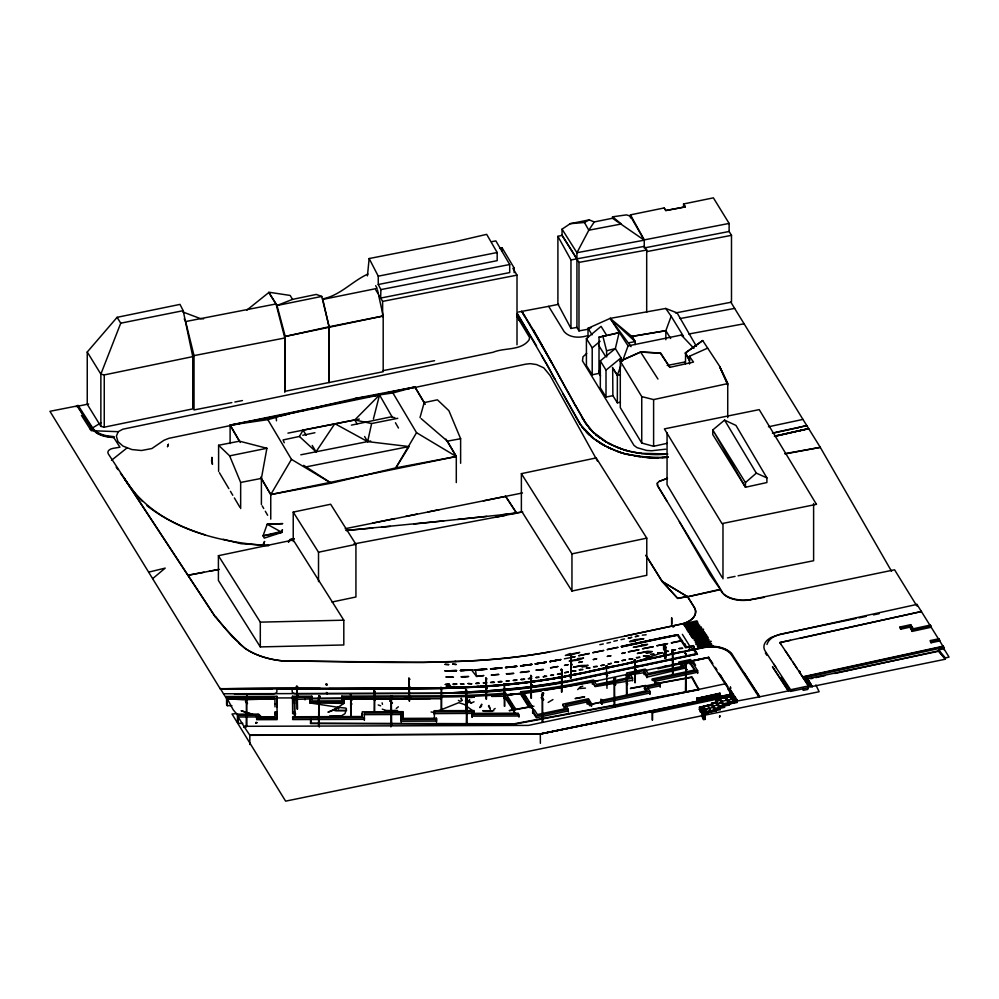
<?xml version="1.0" encoding="UTF-8"?>
<svg xmlns="http://www.w3.org/2000/svg" width="999" height="999" viewBox="0 0 999 999"><rect width="100%" height="100%" fill="white"/><g stroke="black" fill="none" stroke-linecap="round" stroke-linejoin="round"><path stroke-width="1.5" d="M87.25 352.023L87.25 404.283L100.862 426.386L104.246 427.185L192.757 408.891L192.77 356.631L183.192 310.677L179.995 304.395L117.108 317.32L87.25 352.023L100.862 374.126L100.862 426.386M104.246 427.185L104.246 374.925L100.862 374.126L120.742 323.189L117.108 317.32M227.297 698.763L274.9 698.738L243.669 699.775L227.297 698.763L233.067 709.577L237.462 714.972M257.155 722.602L255.919 723.051M378.721 295.654L383.191 315.984L329.195 326.76L329.195 382.492L329.195 327.247L322.789 299.413L377.135 288.399L375.686 285.664M351.211 717.045L351.211 695.366C350.037 694.517 350.087 693.743 351.161 694.717M466.108 710.826L466.108 690.696C467.52 688.723 463.573 690.297 466.645 690.746L466.558 710.813M517.007 344.792L517.007 275.137L512.899 268.344L514.185 268.044L514.185 272.69M524.363 315.896L521.79 311.376L529.82 324.325M696.728 698.376L720.067 693.581L696.89 698.626M700.162 711.85L699.462 707.217L712.287 704.233M702.16 713.573L702.16 712.237M699.462 707.217L703.508 713.411C702.722 717.032 704.22 717.694 704.957 719.392L703.533 719.692L701.498 715.234M704.258 715.634L704.258 714.297L702.834 714.597L702.834 715.946L704.258 715.634C706.305 716.645 700.911 718.618 704.919 717.994L704.919 716.658L703.496 716.97L702.16 714.922L703.496 718.306L704.919 717.994M708.004 698.825L708.791 698.963L708.004 698.825L708.791 698.963L708.441 695.853L708.791 699.025M725.674 698.726L725.811 698.351M729.732 703.383L729.133 703.995L724.999 697.389L720.092 698.538L724.225 704.807L734.377 702.859L729.844 703.858L725.199 697.327L730.344 696.191L734.377 702.859M675.461 312.962L731.493 302.16L731.493 235.339L729.12 231.481L729.12 223.426L713.386 197.852L683.591 203.958L683.616 207.168M732.105 692.419L730.444 692.806L729.595 695.754L734.34 703.021L736.975 702.484L736.987 699.787L729.495 688.673L727.859 689.035L733.641 697.764L732.804 700.661L733.653 697.727L735.426 697.402M805.469 677.896L805.469 678.546L807.254 678.146L812.224 686.675L810.439 687.037L810.439 685.514L805.469 677.896L803.546 678.309L808.503 685.913L808.528 687.624L790.596 691.408L790.596 689.735L765.371 651.373A22.602 12.75 -0.1 0 1 769.093 638.748A22.602 12.725 -0.3 0 1 771.515 637.287L778.895 634.777L916.957 604.395L916.957 606.068M620.416 402.26L617.345 402.797L612.874 395.654L606.006 397.078L600.324 387.812L600.324 360.876L615.347 348.564L619.118 332.642L599.05 337.113L598.975 373.389L600.549 375.911M646.128 656.605L647.015 656.068M698.588 636.925C699.038 637.737 700.424 638.336 698.701 636.825C698.326 638.648 701.473 638.511 698.726 637.861M698.413 629.557L699.225 629.195L697.614 628.359L699.05 628.483L698.239 628.945M246.191 727.097L246.553 696.091L246.928 725.599M318.544 725.449L318.943 695.991M390.909 726.897L391.271 695.878L391.645 725.399M447.814 686.488L450.212 685.951M466.333 725.274L466.683 695.816L467.057 725.324M542.082 722.127L542.432 692.669L542.807 722.177M614.048 707.055L614.41 677.584L614.785 707.105M647.989 656.393C645.329 654.932 645.779 657.617 647.19 657.017M685.476 692.082L685.838 662.624L686.213 692.132M685.476 363.811L685.614 352.922L702.697 340.559L719.417 365.934L727.734 383.604L727.734 417.657M448.151 685.676L449.475 685.401L448.838 685.913M449.812 686.038L450.499 685.389L449.463 685.264M696.166 643.955C698.663 642.881 697.989 643.418 699.887 643.194M698.85 640.384C698.214 640.734 697.402 641.62 698.801 641.907M378.259 284.528L497.177 260.652L497.177 252.51L486.675 234.353L454.383 241.858L369.155 258.541L378.259 276.174L378.259 284.528L380.881 289.598L380.656 298.064L509.702 272.577L509.702 264.523L495.866 240.909L491.82 241.646M803.233 687.737L803.159 690.359L807.779 689.422L807.879 686.5M310.614 719.605L310.477 723.576L514.248 724.2L699.113 689.735L692.032 676.972L655.194 683.741M311.164 718.993L311.026 723.189L514.16 723.8L698.388 689.46L691.67 677.322L654.907 684.065M549.55 651.935A362.075 209.278 -0.3 0 1 462.187 661.226L423.576 662.387L283.291 660.951A62.55 36.189 0.3 0 1 244.78 648.114L232.243 636.663L215.185 616.708L108.354 453.958A7.592 4.321 1.2 0 1 112.949 448.389L119.955 447.202L113.836 437.612L109.84 437.225A22.752 12.962 1.8 0 1 98.601 434.153L92.133 429.095L77.135 405.956L49.95 411.313L220.155 688.723L442.757 687.924L464.635 687.087M698.064 640.471L698.825 640.272L698.101 640.172M698.788 642.095L699.088 640.809L698.064 641.895M367.432 275.886L369.155 258.541M256.643 722.589C255.906 722.727 256.93 722.265 255.732 723.026M113.836 437.612L113.986 436.65L106.768 435.776A21.791 12.463 1.7 0 1 93.032 428.459L78.072 405.357L77.135 405.956M612.449 218.257L612.574 216.808L626.46 214.885L630.444 216.146L644.255 240.185L576.935 252.71L562.05 229.158L570.254 223.676L589.185 219.88L594.243 221.94L612.449 218.257L644.255 240.185M647.639 656.256L649.163 656.093M246.528 698.663L245.991 698.501M391.158 698.189L390.671 698.563M613.623 680.331L614.672 680.107L613.511 680.144M96.366 432.904L92.183 428.683L77.173 405.544M246.578 698.563L246.278 698.813M318.456 698.001L318.119 698.626L319.18 698.501L318.057 698.701L319.168 698.701L318.344 698.089M391.308 698.239L390.459 698.613L391.546 698.601M466.708 698.289L465.896 698.164L466.958 698.501C464.847 698.214 467.894 698.526 466.071 699.175M541.708 694.992C542.782 695.054 541.533 694.742 542.132 695.504L542.707 695.204C541.92 694.055 541.995 696.565 542.707 695.217M542.22 695.242L541.533 695.242L542.707 695.366M613.96 679.707L614.01 680.381M685.314 664.71L685.539 665.384M390.684 698.176L391.546 698.576M671.803 617.994L671.69 624.512L671.59 617.994M685.814 665.197L685.389 664.635M246.953 696.228L247.764 696.715M319.468 696.228L319.942 697.227M319.505 696.952L318.656 696.84L319.892 696.241M391.533 696.728L392.27 696.141M391.983 697.215L392.607 696.64M467.495 696.728L466.695 696.44L467.257 696.053M543.056 692.931L542.919 693.631L543.693 693.094M614.585 678.109L615.347 678.371L614.173 678.408M686.713 663.948C685.701 662.075 686.862 664.16 686.4 662.924M247.377 696.353L247.327 696.715M319.068 696.503L319.605 697.314L320.229 696.565M467.944 696.228L466.858 696.315L467.644 696.191M467.22 696.902C467.544 695.953 466.783 696.703 467.869 696.927M542.819 693.681C543.468 692.819 543.156 693.356 542.744 693.656L542.844 693.094M615.297 678.096L614.173 678.271L615.734 678.171L614.847 678.758M98.601 434.153L96.404 432.492M319.106 702.859L319.668 702.609M246.878 702.522C247.228 703.358 247.265 702.859 246.99 702.409M467.432 702.584L467.27 702.659M543.331 699.462L542.42 699.238L542.981 698.913L542.657 699.75M686.101 669.03L686.75 669.318M246.291 702.672L246.865 703.196L246.303 702.647M392.045 702.659L391.009 702.459M391.396 702.859L391.596 702.147M542.657 699.512L543.319 699.238M543.119 699.325L543.181 699.425M614.597 684.652L614.772 683.94M614.148 684.165C615.222 684.715 615.347 684.552 614.722 683.853L614.148 684.315M686.4 669.342L685.576 669.168L686.475 669.43M686.638 669.342L685.589 669.367L686.163 669.005M571.428 656.006C571.565 655.819 569.018 654.295 571.428 656.256M571.528 664.098C570.654 662.762 572.102 666.271 571.428 663.748M570.804 663.723L571.428 663.811M699.05 628.671C696.303 626.823 700.524 629.682 698.513 629.095M466.083 700.149L466.945 700.686L466.321 701.048L465.809 700.499L466.945 700.511L466.133 700.799M246.079 700.499L246.391 701.198M318.219 700.711L319.156 700.711L318.331 700.336L318.594 701.111M685.476 667.856L686.101 667.532C684.914 666.733 685.489 668.656 685.551 667.02L685.664 667.769M218.606 471.366L218.606 445.267L239.46 441.171L266.895 448.276L261.401 478.396L261.401 504.495M246.516 700.761L245.654 700.811L246.204 701.323M614.16 682.692L614.16 681.992M466.533 700.898L466.133 700.187M542.132 697.826L541.52 697.452L542.182 697.889L542.195 697.065M327.035 692.644L326.423 692.544L327.023 692.769M374.762 691.308C373.626 692.482 374.113 688.448 374.213 691.695M374.762 699.05C374.887 701.398 374.712 698.351 374.475 699.125C373.651 699.737 376.161 701.698 374.625 699.362M409.69 679.283C409.602 679.345 407.567 677.447 409.69 679.532M409.69 687.275L409.041 687.3L409.69 687.025M466.009 690.958L466.658 690.933L466.009 690.709M486.575 679.17C486.076 678.358 485.427 677.372 485.964 679.195M486.588 687.037C484.59 685.664 488.948 691.158 486.288 687.424M504.87 684.615C505.132 685.277 502.534 681.855 504.857 684.49C504.994 685.439 503.246 682.704 504.82 684.028M341.845 698.788L341.845 696.116L440.347 695.816A495.117 285.851 0 0 0 505.482 693.131C504.045 693.294 503.971 691.458 505.494 693.044L514.685 707.654L514.685 710.326M531.505 676.46C531.843 677.359 529.37 674.013 531.505 676.71M530.931 684.103L531.48 684.14M607.017 667.032C606.193 664.023 605.981 667.344 606.992 666.545M606.967 666.72L606.156 666.37M607.067 674.475L606.455 674.737L606.992 674.288M627.035 674.862C627.01 677.397 625.986 673.101 626.448 675.249M626.46 683.328L627.709 683.865L626.473 683.216M672.814 652.622C673.276 650.636 670.641 651.773 673.051 652.747M673.064 660.164C673.126 662.462 673.139 659.377 672.427 660.127M297.003 687.624L297.652 686.7L296.179 686.688L297.64 687.662L296.728 687.112M297.028 695.242C298.064 695.966 297.477 696.203 297.627 695.217M326.436 684.927C327.335 682.854 325.449 684.765 326.873 684.69M351.311 695.366L350.661 695.391M351.311 703.358L350.661 703.383L351.311 703.109M486.501 679.033L486.538 678.458M561.388 670.579C561.313 666.87 561.363 672.177 561.688 670.129M561.763 678.433C562.25 679.37 562.337 679.482 561.788 678.246M606.543 666.733C607.842 664.959 604.52 665.983 607.017 666.133M634.752 661.226C633.279 659.752 635.614 658.766 634.902 660.526L634.852 682.654M635.401 660.963L634.752 660.988M685.726 645.479C685.164 646.528 684.715 642.457 685.152 645.379M685.089 653.246C686.9 653.508 685.014 653.883 685.089 652.996M326.411 685.114C328.446 683.141 323.788 684.078 326.835 684.74M504.233 692.569C506.88 693.768 503.871 694.043 504.345 693.106M531.456 675.923C529.008 674.238 532.579 676.41 530.931 676.61M673.051 652.497L672.414 652.697L672.876 652.272L672.964 674.1M374.413 690.921L373.701 689.884L374.762 691.558M599.924 368.856L598.975 373.389L592.207 374.787L586.413 365.522L586.413 338.586L601.061 326.361L606.868 335.627L604.258 336.126M699.125 628.708L698.688 629.27M685.701 664.672L686.113 665.309M667.22 443.306L653.608 446.291L641.745 443.044L620.292 407.642L620.292 360.926L621.028 357.842L615.347 348.564L606.593 350.799L606.68 356.993M397.789 418.306L371.628 423.539L367.632 441.608L300.811 454.795M730.569 687.137L730.556 688.948M799.812 671.403L799.812 673.176M448.751 686.463L447.127 686.238M373.389 419.031L379.533 394.955L355.182 398.451L276.211 416.458L276.461 420.791M713.486 705.968L713.099 707.354L713.486 705.968L718.019 704.869M715.459 702.197L720.404 699.75L715.846 700.811L719.979 707.067L719.542 708.466L715.459 702.197L715.896 700.799M717.307 705.044L717.707 703.658L722.24 702.559L724.55 707.329L715.734 709.34L715.296 710.739L711.488 704.894L711.875 703.508L716.42 702.409L711.65 703.084L711.226 704.482L715.296 710.739M724.55 707.329L719.929 700.274C721.765 694.243 729.307 698.351 729.495 703.571M721.927 701.348L721.528 702.734L721.927 701.348L726.822 700.162L725.099 697.352M247.228 696.39L247.427 697.414L246.84 696.241M319.643 696.39L319.218 697.14M392.095 696.153L391.046 696.54L391.533 697.04M392.195 696.54L391.67 696.615M615.284 678.908L614.647 677.946L615.097 678.471M715.709 702.584L716.133 701.186M714.697 709.814L715.122 708.416L723.888 706.305L723.85 705.019M720.042 698.601L719.929 700.274L720.316 698.888M719.342 706.093L718.918 707.504L719.342 706.093L728.458 703.908L729.158 704.982L719.979 707.067L717.657 703.721L722.24 702.559M319.118 696.615L319.343 697.152M467.082 696.54L466.945 696.965M467.307 696.99L467.757 696.241M542.657 693.493L543.194 693.368M649.525 656.793L647.165 657.429M420.005 417.619L424.175 402.609L414.922 387L355.182 398.451L392.907 392.957L414.922 387L425.262 404.37M698.551 640.921L699.275 640.983M571.253 655.369L570.179 654.745L571.378 656.131L571.178 677.821M699.113 641.033L698.076 640.871M698.039 641.695L698.763 640.184M734.34 703.021L735.177 700.137L736.875 699.712M649.125 656.555L649.65 656.643M732.142 698.938L727.534 700.311L732.142 698.938L733.641 701.735L728.346 702.509M730.431 696.815L725.524 697.24M733.741 701.398L728.633 702.409M730.344 696.191L725.012 697.702M659.265 481.393L667.519 478.246L659.265 481.381L657.33 483.091L657.542 485.639L723.501 594.08A22.752 13.137 0 0 0 750.749 599.637L764.085 597.402M657.33 483.091L657.542 485.626L666.683 500.686M297.49 686.775L296.578 685.988L297.252 686.95M409.54 678.633C407.817 676.76 409.578 679.245 409.053 679.245L409.14 700.973M466.508 690.034C464.46 687.974 467.245 691.445 465.734 690.384M682.379 634.34L690.134 646.69L688.885 650.449L704.894 647.09M766.957 644.48C768.868 638.149 775.798 635.227 781.73 633.928L856.031 618.493M346.491 709.053L345.005 713.623L341.695 715.696L329.57 715.983M392.045 696.715L391.396 696.678M617.345 402.797L617.345 375.249L620.916 365.459M622.452 361.263L628.071 345.879L610.177 318.381L588.024 328.296L588.024 337.487M665.846 339.735L665.846 330.694L671.166 316.246L665.746 308.466L610.177 318.381L631.056 346.665M516.695 316.009L529.595 337.5L529.183 339.747C521.141 351.024 504.657 347.427 493.131 352.26L122.827 429.208L118.207 431.693L116.384 436.163L117.944 441.62L123.014 446.103L131.868 449.55L141.471 450.512L151.91 448.526L163.986 440.259L168.918 438.311L240.122 423.564M390.584 700.799L391.096 701.036M613.711 682.417L614.422 682.305L613.511 682.492M246.004 701.086L246.316 701.086M614.123 682.604L614.66 682.317M466.57 698.126L466.021 698.626M577.722 689.597L580.282 686.887M486.063 687.499L487.15 687.599L486.338 687.1M391.183 695.903L392.157 696.378M319.018 696.016L319.28 727.047M704.657 709.877L703.908 710.052M730.431 692.856L735.177 700.137M288.586 542.095L289.885 539.747L294.205 538.898M391.396 702.796L392.02 702.459M288.374 542.082L289.885 539.51L294.343 538.673M284.265 442.769L283.079 439.947L299.388 436.451L303.109 430.144L354.757 419.955L371.628 423.539M230.107 443.556L230.107 425.137L267.832 419.642L291.458 459.365L270.754 494.555L270.754 519.13M392.907 392.957L416.533 432.679L395.829 467.869L331.218 483.179L270.754 494.555L260.589 477.21M246.653 696.365L247.39 696.703M247.74 697.002L246.316 696.94L246.903 696.653M319.318 696.628L318.656 696.665L319.243 696.365M594.243 221.94L588.811 230.207L576.935 252.71L576.935 327.41L578.983 330.894L589.51 328.971M299.388 436.451L316.021 451.81L334.84 423.663L367.632 441.608L407.542 446.366M390.859 700.324L390.971 700.898M441.171 710.164L441.221 688.436C440.959 685.376 440.646 689.023 441.146 688.623C440.397 685.489 441.67 689.522 441.658 688.598L441.633 710.152M467.994 701.723L469.58 699.949L467.994 701.723L471.241 703.071L474.026 701.785M570.879 664.51C573.651 664.897 570.229 666.021 570.891 663.898M485.964 686.937L486.6 687.349M531.368 676.548L530.869 676.098L531.418 698.139M672.427 652.634C671.553 652.297 672.764 649.737 672.452 651.997L672.514 674.125M374.126 691.52L374.65 691.108L374.662 711.438M409.677 687.087C409.765 691.133 409.977 685.576 409.39 687.687M485.689 678.683L486.513 678.87M562.025 678.296L561.5 678.87M634.889 660.888C636.538 659.352 632.205 660.302 635.177 660.851L635.302 682.629M634.84 668.843L635.951 669.567L634.752 668.718M685.089 645.092C685.002 646.003 684.989 641.932 685.227 645.404M726.348 699.75L726.96 699.288M727.846 701.423L727.684 701.798M297.053 695.916L297.714 695.504M326.461 693.331C327.297 692.12 327.048 695.516 327.048 692.994M350.724 703.858C352.809 703.333 350.574 704.507 350.661 703.134M374.175 699.812L374.837 699.4M409.103 687.774C411.488 686.887 408.479 688.698 409.69 687.437M441.196 696.977C443.431 697.477 440.097 696.216 441.583 696.378C443.344 699.275 440.247 696.278 441.72 696.628M606.493 675.162L607.629 675.274L606.818 674.787M634.865 669.517C638.024 669.318 633.828 671.79 635.139 669.08M672.464 660.926C673.101 662.175 673.626 661.001 673.051 660.801M727.122 700.424L729.02 703.845M392.407 417.445L379.533 394.955L354.757 419.955L357.03 423.776M704.894 639.76C702.409 640.784 698.551 640.047 699.6 640.821M391.458 696.078L391.72 697.052M543.618 693.781L542.657 693.294M686.837 663.761L686.837 662.874M256.081 722.314L256.206 722.839M448.926 686.6L448.476 686.063A1.686 1.024 -0.3 0 0 446.89 686.176L447.19 686.75A1.686 1.024 -0.3 0 0 448.838 686.65M745.454 482.604L712.774 429.932L745.454 487.25L745.454 482.604L756.318 473.126L766.895 477.897L766.895 482.542L745.454 487.25L712.774 434.577L712.774 429.932L724.575 420.104L735.963 425.424L766.895 477.897M698.276 641.87L698.276 641.158M152.747 578.583L165.21 568.106L148.764 572.127M592.207 374.787L592.207 347.864L600.099 341.271M606.006 397.078L606.006 370.142L621.028 357.842M318.069 700.823L319.156 700.861M541.683 697.552L542.457 697.377L541.558 697.514M111.488 460.314L126.948 447.989M396.253 708.453L398.364 706.805M647.926 656.755L646.94 658.004A1.686 1.011 0.6 0 0 647.964 657.979L648.339 657.841M647.389 656.942L648.014 656.218M648.039 656.68L648.963 656.755M364.123 698.576L343.893 698.925L343.968 703.396L333.866 710.027L327.972 712.212L338.436 707.354L345.966 708.116M702.697 340.559L685.102 353.022L689.485 360.414M615.272 678.296L614.173 678.271M647.677 656.43L646.89 656.331M493.768 709.44L495.154 708.503M626.66 683.865C627.971 686.325 627.222 682.604 626.66 683.266M247.565 703.284L246.865 703.671M319.755 703.271L320.155 703.046M467.857 702.921L467.395 703.184M543.518 699.837L542.744 700.262L543.456 699.862M614.735 685.177L615.684 684.64L614.71 685.177M392.282 703.071L391.583 703.471L392.47 702.971M614.909 685.077L615.671 684.652M686.263 670.154L687.037 669.705M586.713 353.384L582.979 356.818L582.492 360.926L633.99 445.392L637.087 447.677L646.615 450.437L651.46 450.761L665.671 449.2M90.285 429.258L100.924 422.839M548.139 702.447L552.959 699.562M367.919 274.051C352.172 281.156 339.872 295.804 322.465 298.901M467.02 702.722L466.433 702.384L467.582 702.597M542.969 700.137L543.643 699.762M570.254 223.676L584.44 222.502L589.185 219.88M297.202 695.504L297.914 695.704M351.061 703.296C350.462 705.519 352.647 704.37 351.298 703.521M486.126 678.933C487.437 679.108 484.428 676.81 486.376 678.883L486.501 699.113M466.071 698.576L466.521 698.726M531.293 676.348L530.594 676.161M504.732 692.457L505.157 692.844M466.97 702.085L466.995 702.921M614.672 680.282L613.935 680.356M686.176 662.999L686.101 663.773L685.601 663.299M246.728 310.214L268.781 292.545L276.024 303.958L284.802 337.987L284.802 392.32M561.638 669.854C562.225 668.219 559.715 670.142 561.975 669.78M461.825 700.586L461.226 698.426L461.825 700.586L460.114 701.385L458.416 700.399M392.145 697.077L392.432 696.39M672.502 626.698L673.863 626.623M648.476 657.317L647.277 657.155M707.617 348.139L689.385 356.293L693.518 362.088L669.842 367.345L660.676 353.047L640.596 352.035L620.292 361.201L641.745 396.603L641.745 443.044M648.176 657.292L648.688 657.23M620.292 360.926L640.596 352.035L660.351 353.109L669.842 367.345M711.875 703.508L716.37 710.801L707.442 712.824L703.383 706.305L703.408 707.23M297.165 687.362L297.54 709.09M297.377 695.529C295.729 695.579 299.638 698.039 297.465 695.816M441.383 688.386L440.809 688.174M606.768 675.099C607.529 677.584 607.629 674.038 606.643 674.537M685.514 645.092L684.814 644.929M438.661 710.764L458.791 702.672L464.36 704.47L472.939 710.926M630.107 641.42L629.52 641.645L635.352 641.208L634.939 640.621L643.818 638.673L634.34 639.747L630.556 641.233M292.532 299.375L277.01 305.507L268.756 292.207L290.16 295.442L292.532 299.375L316.258 294.43L321.778 296.428L329.195 327.247M703.683 706.768L707.304 705.394L711.375 711.937L709.19 708.291L705.282 709.228L703.383 706.305L706.006 706.006M637 661.525L662.599 652.559L664.535 655.656L650.049 658.741M449.45 685.401L448.027 685.963L448.938 686.238M581.106 686.75L582.779 686.188M448.726 685.164C445.217 684.327 449.5 686.001 447.927 685.439M719.305 674.213L728.134 686.987M267.832 419.642L278.109 416.858M281.044 416.071L289.847 413.686L230.107 425.137L239.46 441.171M466.92 698.963C466.034 701.585 467.732 698.289 466.521 698.513M531.78 684.74C529.095 685.214 533.379 686.95 531.918 684.952M685.564 653.633C687.487 653.234 684.427 655.918 686.001 653.521M409.178 679.457L409.59 700.961M297.29 687.025L297.44 687.537M626.585 675.249L626.997 695.516M350.899 700.711L352.597 699.612M701.648 707.317L705.182 712.424M608.229 335.302L619.118 332.642M701.635 706.992C716.832 727.934 694.405 693.731 705.194 712.687M702.072 707.255L702.821 707.067L701.885 707.317M711.313 704.932L699.775 707.704L699.799 708.628L701.41 711.088L701.385 710.164L714.16 707.105M708.84 705.843L711.313 705.244M701.985 707.742L702.197 708.066M729.158 704.982L728.421 702.622L723.526 703.808L724.225 704.807M704.37 710.389L704.02 710.851M699.487 708.141L703.496 714.285L707.467 713.436L706.917 712.612L703.009 713.536L702.984 712.624L719.667 708.628L720.304 709.602L703.508 713.411M707.467 713.436L706.892 711.688L715.771 709.864L716.37 710.801L711.837 703.571M647.389 657.267L648.526 657.03M938.685 649.949L943.918 648.738L949.05 657.105L945.354 657.916L938.685 649.949L938.685 651.161L945.354 659.228L812.224 686.475L807.279 678.858L847.527 670.429M712.299 704.545L707.304 705.394L707.592 706.143M646.066 555.594L662.087 581.443L687.624 596.79L720.291 589.31L710.214 574.949L679.357 521.74M684.352 662.911L657.954 668.718M687.324 662.237L708.703 657.504M706.218 712.025L705.144 712.424M687.137 629.707L687.412 630.756L701.598 627.747L700.936 626.76L687.349 629.67M939.16 640.034L921.403 611.538L779.832 642.557L797.364 668.905M496.066 517.132L522.539 511.9M683.466 623.813L696.902 620.841L697.589 621.828L694.005 622.614M690.659 623.351L693.868 622.652M689.335 624.762C685.339 624.787 681.68 627.709 688.249 626.123M685.451 626.723L686.438 626.523M689.36 625.886L692.644 625.162M693.88 624.899L695.167 624.625M695.242 624.6L697.077 624.2M686.638 627.597C688.873 627.147 704.507 623.264 698.251 626.211M690.359 629.02L691.046 628.87M695.092 629.133L696.128 628.908M697.627 628.596L699.05 628.483M920.541 611.713L921.403 611.525L800.049 638.324M329.195 326.76L285.252 336.426L285.252 391.258L383.191 371.715L383.191 315.984L285.252 336.426L277.01 305.507L321.778 296.428M776.822 432.092L806.705 425.636M798.463 427.647L772.502 433.254M774.525 436.101L808.553 428.621L774.6 436.426M778.845 435.377L800.474 430.507M686.788 628.671L697.826 626.298M336.388 709.477L333.866 710.027L338.436 707.354L338.536 708.628L338.436 707.354L309.84 702.921L309.802 698.925L294.493 699.425L294.543 703.845M694.942 630.282L688.648 631.618M827.259 671.877L876.248 661.176M772.502 433.029L776.885 432.192M798.401 427.547L806.68 425.574M800.411 430.619L808.616 428.733M774.525 436.326L778.92 435.264M580.831 665.584L573.239 667.245L581.855 665.721L583.816 666.271L581.755 666.72L585.339 666.67L588.149 665.322L580.981 665.546M638.361 653.259L647.552 651.248L652.297 651.573L649.487 652.909L645.891 652.959L647.951 652.509L646.003 651.96L637.35 653.483L638.286 653.271M704.482 658.353L705.107 658.229M702.459 697.152L702.871 700.212L702.622 697.402M713.923 694.667L714.335 697.714L714.335 694.854M943.93 647.427L943.168 646.191L802.709 676.81L803.508 678.046L943.93 647.427L943.93 649.675L943.531 649.038M702.846 699.949L702.484 700.399M713.923 697.527L714.522 697.777L714.173 694.605M825.261 675.561L815.833 677.622M834.702 673.501L939.422 650.661M703.533 714.335L704.919 713.985L704.957 715.384L703.533 715.671L699.263 709.165M587.275 335.751C579.595 338.062 569.842 338.049 564.16 331.656L548.651 306.343L518.469 312.013M891.57 571.316L820.291 447.352L802.959 419.418L768.443 426.785M501.535 514.847L522.527 511.963M687.549 596.403L677.697 598.276L662.087 581.443L687.624 596.79L720.229 589.722L722.439 592.944M900.012 626.997L910.663 624.675L913.336 628.771L930.294 625.087L930.981 626.198L930.981 627.285L912.137 631.38L909.465 626.198L900.736 628.096L900.012 626.997L900.012 628.071L900.736 629.183L909.465 627.285M909.465 626.198L912.137 630.294L930.981 626.198M719.904 693.368L720.254 696.54L719.904 693.181L696.89 698.476M697.065 698.925L719.73 693.968M697.065 699.2L719.73 694.243M697.065 699.475L719.73 694.517M697.065 699.75L719.73 694.792M697.065 700.037L719.73 695.079M877.696 660.863L899.312 656.156M900.748 655.844L943.168 646.615L939.272 640.222L939.622 640.958L931.093 642.757L930.394 641.645L930.394 640.559L938.935 638.761L939.622 640.958M697.065 700.311L719.73 695.354M697.065 700.586L719.73 695.629M697.065 700.873L719.73 695.916M696.54 701.323L719.904 696.216M810.701 678.733L812.749 678.284M733.741 697.677L735.314 697.339M702.247 709.877L700.823 710.189L700.823 711.525L702.247 711.226M703.533 715.671L704.957 715.334L704.258 714.297M641.745 396.603L653.608 399.588L727.734 383.604L719.742 366.833L727.734 384.99M624.687 636.126L682.692 623.776A22.752 13.424 0.7 0 0 693.481 617.457A22.727 13.149 0.3 0 0 695.579 611.188M628.296 638.124L631.643 637.412M628.458 638.086L631.63 637.412M599.825 644.68L603.271 643.943M606.955 643.156L610.514 642.382M632.404 643.968L621.266 646.353L621.665 646.94L650.137 640.859M632.429 643.955L642.444 641.82M572.889 657.067L575.162 656.693L564.373 658.828M589.36 653.533L578.596 655.731L589.273 653.446M617.869 647.414L607.105 649.612L617.807 647.315M621.403 646.553L635.564 643.506M639.148 642.744L642.682 641.995M621.553 646.74L632.679 644.343M632.729 644.33L653.571 639.922M593.294 659.577L596.765 658.828L593.381 659.552M636.575 650.287L628.246 651.86L639.048 649.75L636.625 650.274M625.436 659.889L621.865 660.651L625.486 659.977M636.338 657.542L639.947 657.255L636.775 657.941M600.961 665.621L604.308 664.909L601.148 665.584M608.091 664.098L611.438 663.373L608.279 664.06M589.885 671.166L593.568 670.379M597.877 669.455L613.311 666.146M629.283 662.712L632.454 662.037M638.261 660.789L645.379 659.253M586.401 672.202L591.321 671.141M593.119 670.754L599.313 669.43M603.009 668.631L606.568 667.869M625.424 663.823L630.706 662.687M632.167 662.374L635.077 661.75M644.517 659.727L646.703 659.253M635.938 666.158L637.812 665.759M593.593 681.593L627.709 674.263M594.892 681.355L598.463 680.581M645.254 670.554L680.419 663.136M522.477 492.957L345.179 528.708M637.474 636.163L635.202 636.65L638.773 635.888M635.614 643.493L639.123 642.744M690.883 635.589L691.895 635.376M646.578 647.914L642.494 648.788L653.309 646.728M642.32 659.914L643.144 659.74M581.718 673.314L647.14 659.365M320.354 688.398L220.517 688.898L223.514 693.768L442.794 693.269L485.452 691.008L525.849 687.324L565.446 681.33L696.166 653.746L693.593 649.637L582.03 673.426C463.149 698.176 340.946 685.339 220.517 688.91L220.18 688.348M565.434 681.306A416.121 240.459 -0.3 0 1 465.084 691.982L442.794 693.368L465.147 692.956A417.12 241.034 -0.3 0 0 565.721 682.23L697.377 654.07L565.734 681.855A417.17 241.121 -0.3 0 1 465.147 692.594L442.794 693.368L295.841 693.693A3.896 2.248 -0.1 0 1 292.307 692.282L291.97 688.835M636.213 673.363L639.11 672.739M590.884 704.395L601.448 702.16M825.811 672.19L802.759 677.122L798.713 670.953M691.345 623.201L683.928 624.825M646.153 634.777L642.332 635.139M689.834 625.774L687.324 626.323M686.375 628.758L685.938 627.734M688.274 631.693L689.298 632.592M642.607 641.783L649.625 640.297M642.744 641.982L646.253 641.233M646.316 641.221L660.501 638.249M646.64 647.901L653.246 646.615M697.939 641.158C693.206 641.071 695.566 643.818 698.726 642.22M697.527 646.103C699.625 646.278 714.135 641.483 711.076 644.53M582.579 672.739L580.157 673.251L707.679 646.378A22.677 13.087 0 0 1 732.367 654.707L759.64 696.815L788.223 690.946L772.464 666.733L788.561 690.883L793.593 689.847M656.505 657.205L660.064 656.455M652.896 657.941L654.682 657.554M627.11 675.599L627.11 672.926L645.267 669.093L648.089 673.526L681.63 666.445L678.808 662L690.584 659.515L697.614 670.629L697.714 673.401M646.865 677.722L646.865 675.049L644.043 670.604L629.745 673.626L632.554 678.071L632.554 680.744M663.536 666.645L668.281 665.646M632.554 678.071L595.167 685.976L592.345 681.518L566.833 686.475A496.928 286.9 0 0 1 523.501 692.619L531.768 705.669L531.768 708.341M646.865 675.049L684.253 667.145L681.443 662.699L689.347 661.038L694.979 669.917L652.06 678.995L652.759 680.107L697.614 670.629M514.685 707.654L512.762 708.066L504.133 694.43A496.978 286.925 0 0 1 440.359 696.99L343.893 697.29L343.893 699.962M531.768 705.669L529.857 706.081L520.754 691.733L530.669 690.559A500.362 288.873 0 0 0 571.216 684.477L593.568 680.019L596.403 684.465L629.932 677.372L627.11 672.926M514.76 709.29L512.849 709.702L504.133 696.241L491.683 696.44M533.953 710.639L531.843 707.304L529.92 707.717L520.829 693.368L505.544 694.755M654.982 682.442L654.982 681.281L697.714 672.24M644.455 688.885L644.455 686.213L659.402 683.054L660.089 686.85M532.667 713.199L532.667 710.526L534.59 710.114L537.4 714.56L565.609 708.591L562.787 704.158L588.423 698.738L591.558 703.683L591.558 706.355M660.089 684.178L647.077 686.925L649.874 691.345L649.874 694.018M591.558 703.683L589.635 704.083L587.2 700.262L565.409 704.857L568.231 709.302L568.319 712.087M647.177 688.548L660.202 685.801L660.202 686.95M565.484 706.493L587.287 701.897L589.722 705.719L591.645 705.306L590.971 704.233L601.211 702.06L601.91 704.295M601.123 703.096L601.123 700.424L647.252 690.646L644.455 686.213M601.123 700.424L601.81 701.51L649.874 691.345M568.231 709.302L536.188 716.071L532.667 710.526M601.91 703.146L649.999 692.994L649.999 694.143M725.936 683.666L528.421 725.411L243.918 726.31L238.187 716.995L256.631 716.932M846.802 670.579L938.71 651.223L945.354 659.128L945.354 657.916M406.568 389.235L409.54 388.611M412.5 387.987L525.824 364.136L530.332 363.661L536.575 364.573L543.743 367.819L550.112 375.524L597.439 461.001M424.175 402.609L437.425 399.825L448.926 410.726L460.626 438.723L460.626 463.286M293.231 541.52L293.231 512.1L330.644 504.245L355.931 544.355L355.931 596.99L331.98 602.022M521.378 473.651L596.203 457.929L646.778 538.149L646.778 575.299L571.952 591.033L521.378 510.801L521.378 473.651L571.952 553.871L571.952 591.033M218.406 555.694L293.231 539.972L343.806 620.192L343.806 644.967L260.302 646.915L218.406 580.456L218.406 555.694L260.302 622.14L260.302 646.915M457.842 519.418L516.658 513.211L505.594 496.353L483.416 500.874M293.231 512.1L318.519 552.222L355.931 544.355M571.952 553.871L646.778 538.149M750.749 599.637L894.58 569.792L916.32 605.119M683.104 623.888L683.753 624.862M689.16 624.8C691.083 624.875 699.949 621.328 698.051 623.988M696.191 624.4L696.877 624.25M695.067 630.257C715.509 627.26 693.219 631.843 689.51 632.542M649.75 640.272L656.693 638.823M653.621 639.909L671.39 636.226M660.526 638.249L664.073 637.512M650.249 640.834L664.385 637.886M703.396 630.769L689.41 633.678L690.084 634.64L693.681 633.903M691.033 635.551L691.42 636.588M691.32 635.489L694.68 634.815M694.205 634.902L704.345 632.842M691.533 636.563L701.66 634.515M692.082 637.549L692.981 638.523M692.332 637.499L706.281 634.702L706.942 635.726L697.764 637.562M664.397 644.168L656.743 645.766L667.507 643.668M664.31 649.362L665.921 651.897L663.598 649.512L663.598 645.179L664.31 645.029L665.921 647.564L665.746 658.416M698.239 638.686C692.182 638.586 693.306 642.095 698.888 639.76M663.598 645.179L665.921 647.564M701.498 640.446L700.923 640.559M697.427 646.128L698.101 647.202L708.266 645.104M664.435 655.506L667.157 654.932M689.21 650.561L693.593 649.637M671.528 664.959L679.233 663.361M705.306 658.179L706.256 657.991M930.394 640.559L931.093 641.67L939.622 639.872M659.203 709.927L651.623 711.513L652.409 712.749L652.409 720.104M662.225 709.29L692.532 702.909M695.554 702.272L721.315 696.865M724.337 696.228L730.394 694.954M652.409 712.749L731.181 696.178M499.625 248.426L502.147 247.902L514.185 268.044M310.839 409.078L321.466 406.868M276.211 416.458L379.533 394.955M302.772 435.252L314.922 432.729M351.386 425.137L392.407 416.595M656.83 638.786L660.314 638.061M660.389 638.049L677.797 634.69L667.694 636.763M664.46 644.155L667.494 643.643M698.701 637.374L698.788 637.137M665.559 646.028L665.746 646.341M705.818 640.771L707.155 640.509M706.58 640.621C711.65 640.259 707.879 638.224 704.969 639.735M707.754 641.583C720.254 639.735 694.829 647.102 696.091 643.968M679.083 648.551L682.717 648.289L679.108 648.538M708.291 645.104L709.59 644.83M711.563 644.43L708.99 644.954M670.329 653.995L671.653 653.721M671.216 654.095L678.096 652.672M577.884 674L581.368 673.276L574.05 674.775L577.534 674.075M711.363 646.89C716.508 646.503 710.701 644.08 709.003 646.166L709.59 647.102M858.928 617.894L866.183 616.383M873.438 614.885L879.245 613.673M790.484 640.334L779.832 642.557L781.181 644.58M249.812 744.505L249.812 735.214L540.372 733.915L731.231 694.193M731.293 694.293L540.422 734.053L249.887 735.326L243.918 726.31L243.918 727.459M790.596 689.735L808.528 685.951L792.644 661.763M104.246 374.925L192.77 356.631M347.714 400.874L230.107 425.137L240.26 442.495M350.774 400.237L353.833 399.612M370.629 396.141L382.854 393.618M385.901 392.994L414.922 387M664.123 637.499L667.682 636.763M664.51 637.861L678.046 635.077L671.44 636.213M675.336 642.145C694.892 638.111 667.407 643.206 671.715 642.894M671.778 642.881L675.324 642.145M698.413 638.648L707.617 636.8L708.279 637.861L698.938 639.747M696.403 640.259L697.364 640.072M705.694 640.796L699.824 641.995M699.238 643.319L702.784 642.594M702.859 642.582L708.116 641.52M687.025 647.477L690.983 646.665M677.459 652.522L682.342 651.523M697.439 654.457L694.492 649.45L707.829 646.915A21.741 12.55 0 0 1 731.493 654.932L758.678 696.603M708.778 657.305L690.696 661.026L692.257 663.523M630.444 217.907L630.444 214.86L664.173 207.942L665.834 210.539L685.252 206.88L683.591 203.958L685.252 206.88L665.834 210.539L664.173 208.142M576.935 327.41L570.966 328.446L557.904 303.983L557.904 236.338L562.05 235.352L578.983 262.387L578.983 330.894M548.651 306.343L558.641 304.295M261.513 419.218L274.113 416.633M276.91 416.059L288.761 413.623M291.72 413.024L297.64 411.8M300.612 411.201L303.571 410.589M686.513 647.577L685.614 647.764L677.31 635.002L678.196 634.815L686.176 647.04L693.343 645.666L694.305 647.215M808.503 685.913L810.439 685.514M736.425 701.173L759.64 696.815M808.528 686.563L812.224 685.764M75.849 406.593L88.674 403.996M247.764 422.003L259.977 419.53M628.071 345.879L681.281 335.052L683.516 336.376L671.166 316.246M218.606 445.267L229.645 455.856L266.895 448.276M372.864 523.014L394.955 518.543M688.436 632.242L702.147 629.457M691.121 646.64L692.744 646.316L693.493 647.514M575.711 671.028L571.952 671.303L575.774 670.991M693.031 649.65L694.817 649.288M540.372 734.028L731.293 695.454L540.309 733.928L540.372 743.318M701.735 634.49L705.606 633.716L704.944 632.717M708.928 657.454L690.396 661.163M120.742 323.189L183.192 310.677M378.259 276.174L497.177 252.51M405.769 516.371L417.045 514.11M428.109 511.9L439.173 509.677M727.509 577.922L735.052 576.411M738.074 575.811L813.611 560.726L813.611 503.533M703.046 630.844L704.27 631.718L693.393 633.953M697.589 637.599L693.194 638.486M287.924 433.141L359.315 419.056M370.666 441.009L367.632 441.608L364.61 436.513M303.646 465.347L306.094 466.883L409.078 446.553L395.829 467.869L456.293 456.493L456.293 482.592M784.952 453.658L820.291 447.352L785.189 453.921M568.094 664.685L564.497 665.396L567.894 664.722M375.786 289.91L382.629 301.386L517.007 275.137M612.874 395.654L612.674 368.256L617.345 375.249L620.367 374.662M667.17 365.472L685.277 361.925M698.239 659.577L700.886 659.053M184.228 318.843L185.627 321.541L276.024 303.958M380.881 289.598L509.702 264.523M630.444 214.86L644.255 239.897L729.12 223.426M729.12 231.481L644.255 247.952L644.255 239.897M231.843 402.597L194.018 409.952L194.018 355.619L284.802 337.987M234.865 402.01L242.432 400.549M229.645 455.856L240.659 482.442L261.401 478.396L270.754 494.555L456.293 456.493L447.365 441.158L421.141 418.606M646.69 251.623L731.493 235.339M382.629 370.704L434.553 360.689M447.44 684.752L447.202 685.476M599.05 337.113L601.66 336.613M218.744 569.455L187.874 575.287L123.888 477.847C153.771 526.635 215.334 542.37 268.694 545.679M353.796 543.968L505.931 515.259M204.071 572.24L187.874 575.274L215.185 616.733M209.166 571.278L219.218 569.38M566.283 676.273L569.767 675.624L562.337 676.997M557.904 236.338L570.966 259.952L644.255 246.378L646.69 250.037L646.69 312.287M680.132 318.544L734.64 308.416L802.959 419.418M688.761 334.016L744.118 323.776M681.443 663.985L689.347 662.512L694.979 670.579M628.746 342.794L635.214 341.608L635.214 344.618M447.365 441.158L460.626 438.723M553.471 660.764L560.826 659.64L550.024 661.625M565.609 676.41L561.713 677.11M509.34 710.489L529.308 706.83M575.362 698.376L584.565 696.69M630.631 688.236L645.978 685.426M509.428 710.751L533.928 706.256M575.274 698.676L584.465 696.99M630.406 688.561L645.729 685.751M578.983 262.387L646.69 250.037M553.434 660.776L549.962 661.625M563.024 676.61L561.401 676.897M560.164 673.538C564.672 673.726 552.21 675.099 560.077 673.551M558.404 677.697L562 677.06M447.452 686.151L449.001 686.301M557.642 677.559L559.09 677.31M558.041 677.759L554.482 678.371M591.096 327.772L588.024 328.296L592.095 334.827M559.765 677.459L553.896 678.471M665.846 330.694L631.868 336.376L635.214 341.608L610.177 318.381L631.88 336.451L665.846 330.694L670.666 338.499M553.858 678.209L554.944 678.021M646.877 656.718L646.141 656.63M552.447 674.874C546.715 675.811 556.443 675.187 552.797 674.812M632.554 680.344L595.167 686.588L592.345 682.205L544.642 690.409M550.561 679.008L554.17 678.421M673.089 626.635L673.95 626.51M549.974 679.108L551.935 678.796M550.162 679.083L546.653 679.632A407.093 235.24 -0.3 0 0 549.6 679.233M535.239 663.786L546.316 662.25L535.264 663.885A379.295 219.43 -0.3 0 0 546.278 662.175A379.632 219.605 -0.3 0 1 535.277 663.91M546.653 679.632L548.001 679.42M544.48 676.148L543.269 676.822M544.692 676.123L546.715 676.286L544.905 676.56M543.306 676.81L544.705 676.598M545.029 679.62L546.228 679.432M523.501 693.668L541.62 690.883M542.02 669.642L535.914 670.117L543.444 669.43L542.032 669.642M629.745 674.849L644.043 672.702L646.865 677.147L684.253 668.294L682.155 665.072M542.082 680.319L538.686 680.819L540.109 680.619M540.946 680.232L542.407 680.019M538.286 680.881L526.66 682.429L530.182 681.98M606.43 666.533L606.98 688.348M504.333 706.243L504.245 684.415M534.615 681.393L538.336 680.868M534.378 681.418L530.619 681.917M524.138 665.322C548.026 662.175 509.403 667.732 524.075 665.322M382.267 709.165L388.848 711.35L395.467 710.526M522.202 682.966L526.398 682.454L522.702 682.904M698.301 640.047L698.825 640.784M698.401 640.409L698.738 640.571M522.365 682.941L518.668 683.366L520.204 683.204M508.528 657.817L509.153 657.742L507.492 657.929M515.734 680.419C507.879 680.906 520.841 678.983 515.896 680.406M514.61 683.816L518.369 683.403L510.564 684.24L514.36 683.84M507.467 674.05L506.218 673.738L513.823 673.388L507.592 674.038M443.756 520.891L346.178 530.506M507.592 694.867L522.639 693.269M413.836 524.025L486.875 516.383M648.413 656.905L649.375 656.805M649.338 656.268L649.025 656.842M506.193 684.415L507.492 684.29L505.894 684.44M506.543 684.627L510.339 684.253L506.156 684.665M508.553 694.817L520.766 693.618M236.663 713.561L232.005 714.01L285.614 801.148L819.13 691.733L815.871 684.952M388.848 711.35L397.602 710.514M346.216 530.481L372.727 528.009M381.543 527.197L390.359 526.373M506.306 684.652L502.472 685.002L504.145 684.852M502.01 684.802L503.371 684.677M501.735 667.856L490.534 668.818L501.823 667.956A378.296 218.656 -0.3 0 1 490.571 668.968L490.646 669.018A380.532 219.93 -0.3 0 0 501.835 667.981M498.451 685.339L502.272 685.014L498.101 685.376M498.638 674.437L491.208 675.037L498.726 674.425M579.482 688.498L585.464 688.111M494.218 685.439L492.832 685.539M498.214 685.364L494.355 685.676L496.078 685.539M570.879 654.994L579.67 652.422L570.604 654.095L570.192 653.521L565.372 655.419L571.203 654.969M490.309 685.726L488.673 685.838M490.309 685.976L494.18 685.689L490.01 685.988M667.619 453.921L638.811 453.284M667.619 454.133L661.725 454.458A81.781 47.215 0 0 1 651.161 454.445L641.495 453.633M668.356 457.067L662.05 457.405M634.34 455.969L647.015 457.417A86.239 49.788 0 0 0 658.366 457.717L668.356 457.28M490.109 685.988L486.201 686.251L487.987 686.138M485.502 683.054C478.221 683.054 490.659 682.092 485.551 683.054M476.573 676.423L483.691 675.574M483.578 675.574L476.486 676.435M481.905 686.513L478.096 686.738L482.017 686.513M477.297 683.079C471.491 684.14 483.953 683.079 477.422 683.079M473.801 686.95L477.909 686.738L474.038 686.937M468.456 697.427L474.263 697.127M469.255 697.402L473.801 697.19M473.838 686.95L445.342 687.749L461.625 687.424M665.297 454.083L647.689 454.158M662.05 457.617L665.796 457.455M471.753 687.037L461.688 687.412M471.016 697.352L473.851 697.227L471.016 697.339M471.653 669.992L460.327 670.441A382.305 220.854 -0.3 0 0 471.69 670.054L475.437 669.979A378.708 218.806 -0.3 0 0 486.8 669.205L475.462 669.805L486.8 669.205A377.123 217.832 -0.4 0 1 475.474 669.892L476.411 676.198L471.653 670.167A379.745 219.33 -0.4 0 1 460.339 670.554L464.185 670.504M626.735 675.586C627.896 674 624.675 673.563 626.748 675.199M468.106 683.516L471.878 683.816L468.044 683.591M464.073 670.292L471.615 670.004M464.735 676.947C451.685 676.897 478.046 675.861 464.86 676.947M326.81 685.039L326.448 684.415M445.666 688.199L276.81 688.948L276.898 691.62A3.834 2.223 -0.1 0 1 273.102 693.868L234.253 693.793M455.881 687.811L464.635 687.487A407.093 235.24 -0.3 0 0 470.766 687.175M463.761 684.128L460.464 683.778L463.911 684.128M455.806 661.363L454.845 661.388M662.062 457.517L658.366 457.492A86.239 49.788 0 0 1 647.015 457.205L626.598 454.333M260.302 622.14L343.806 620.192M452.747 670.604L456.481 670.541M445.179 670.816A377.247 217.807 -0.4 0 0 456.543 670.629L445.179 670.928L452.747 670.604M404.57 697.901L410.789 697.801M449.375 687.449L452.247 687.399L445.317 687.487L449.088 687.437M453.146 677.272L445.866 676.935L453.459 677.247M445.104 664.248L448.901 664.622L445.104 664.447M311.601 698.788L342.22 698.563M311.213 698.239L341.87 698.064L341.908 702.172M329.008 688.498L442.757 688.473L464.685 687.637A408.466 236.026 -0.3 0 0 563.199 677.11M430.257 698.676L362.762 698.95M231.905 705.669L227.297 705.681L226.573 704.507L226.573 696.49L276.935 696.328L277.035 706.892M292.495 699.05L292.495 696.266L311.838 696.203L311.875 700.936L341.908 700.836L341.845 696.116M226.573 696.49L227.297 697.664L274.9 697.514L275 706.892M294.493 700.112L294.493 697.439L309.802 697.402L309.84 702.122L343.968 702.022L343.893 697.29M292.495 697.901L276.935 697.951L277.148 719.63L256.668 719.692L256.643 715.296L238.187 715.359L237.462 714.173L258.679 714.11L258.704 717.669L275.087 717.619M275 704.22L277.035 704.22M434.365 714.56L434.353 710.701L474.163 710.589L474.2 713.348L518.219 713.199L518.981 717.17M275.05 714.76L275.05 712.087L277.098 712.087L277.148 717.994L256.668 718.056L256.643 715.296M292.657 712.025L294.643 712.025L294.643 714.809M472.127 711.775L472.152 717.207L472.127 711.775L434.365 711.887L434.353 710.701M472.19 713.398L434.365 713.611M364.323 714.622L401.161 714.497L401.223 721.203L436.526 721.091L436.513 719.904M472.152 714.535L518.956 714.385M258.704 716.87L275.087 716.82L275.05 712.087M436.526 722.24L436.476 718.269L403.234 718.381L403.159 711.675L362.237 711.812L362.287 716.533L292.67 716.758L292.682 717.944L364.348 717.707L364.348 720.391M472.215 716.158L518.981 716.021L518.231 714.834M292.67 718.393L292.682 719.567L364.373 719.342L364.298 712.986L401.123 712.861L401.198 719.567L436.488 719.455L436.476 718.269M237.462 714.173L237.462 722.202L238.187 723.376L242.794 723.363M343.893 698.925L440.359 698.738M220.155 688.723L272.128 688.798M335.726 710.401L346.578 710.426M386.888 710.514L396.191 710.526M438.049 710.614L442.694 710.626M483.004 710.714L493.856 710.739M334.84 710.664L345.754 710.689M384.727 710.776L395.641 710.789M482.954 710.988L492.307 711.001M484.552 711.338L492.307 711.35M404.92 698.638L410.726 698.663M309.84 702.921L343.968 703.396M286.151 661.088C379.657 661.276 474.575 668.431 566.733 648.513L680.631 624.225A22.74 13.137 0 0 0 693.456 617.444M118.207 431.693L91.184 430.681L81.456 415.409M203.571 318.856L200.474 318.619L182.817 311.963M643.493 457.217L647.002 457.53A86.438 49.9 0 0 0 658.378 457.817M113.861 437.187L109.878 436.8A22.777 12.975 1.8 0 1 98.651 433.741M448.027 685.077L449.25 685.239M448.426 685.277L449.55 685.414M638.811 453.071L641.545 453.309M637.449 456.268L640.359 456.743M431.068 711.975L434.353 712.499L434.415 718.83M638.848 452.959L632.404 452.11M636.076 452.847L638.848 453.184M268.694 545.404L241.134 543.718L223.177 539.285M504.595 684.377L504.782 706.231M374.413 691.458L374.213 711.45M392.045 417.157L394.917 417.732M632.404 451.885L636.126 452.522M634.402 455.656L626.598 454.108M628.758 451.073L632.467 451.785M628.758 451.286L632.467 451.998M630.494 454.87L623.751 453.421M626.123 450.424L628.821 450.974M628.821 451.186L623.763 449.937M623.751 453.633L626.673 454.233M620.928 452.572L623.826 453.321M623.826 453.534L617.644 451.598M626.198 450.324L620.816 448.651M623.763 449.725L626.198 450.549M251.998 714.123L241.121 710.726L254.158 714.922M294.493 699.425L294.643 713.561L295.741 713.935M205.22 534.89C184.403 528.421 164.198 519.23 146.99 505.719M319.293 696.128L320.067 696.49M700.074 643.056L699.4 642.819M378.209 704.957L380.619 705.818M623.863 449.837L617.657 447.602M621.028 452.472L614.373 450.062M617.644 451.373L621.028 452.697M665.746 308.466L677.085 312.887L696.428 346.328M570.953 656.118L570.504 655.719M620.928 448.563L614.597 446.091M617.657 447.39L620.928 448.776M614.373 450.274L617.757 451.498M614.597 446.316L617.769 447.515M611.176 448.726L614.472 449.975M614.472 450.187L607.991 447.49M652.06 680.144L654.882 681.355L656.505 683.953M611.625 444.742L614.71 446.004M614.71 446.228L608.753 443.544M611.288 448.638L604.957 445.766M607.991 447.265L611.288 448.851M257.829 714.46L260.589 715.746M611.75 444.655L605.931 441.758M608.753 443.331L611.75 444.88M591.371 436.9L601.873 444.28L608.104 447.402M613.91 683.216L613.136 682.754L613.723 683.116M541.171 697.826L542.032 698.363M466.258 701.485L465.372 700.961L466.333 701.535M245.404 701.335L245.742 701.535M685.476 668.331L684.515 667.757L685.489 668.343M608.878 443.469L602.834 439.96M605.082 445.691L595.691 439.735M601.873 444.056L605.082 445.904M317.807 701.261L318.044 701.398M255.994 722.564L256.631 722.914M416.533 432.679L456.293 456.493L445.954 439.123M291.458 459.365L331.218 483.179L306.094 466.883M684.952 665.109L685.539 665.621L685.701 664.859M614.685 680.107L613.711 680.132M606.068 441.683L593.968 432.704M602.834 439.747L606.068 441.908M598.551 441.908L601.997 444.205M600.824 699.2L603.371 700.873M595.541 439.81L598.688 442.045M599.899 437.699L602.971 439.885M593.418 438.311L595.691 439.96M597.852 436.263L600.037 437.837M599.899 437.912L596.091 435.064M593.556 438.249L582.142 426.585M591.371 436.688L593.556 438.461M596.091 434.852L598.001 436.413M612.574 216.808L621.341 224.001L588.811 230.207L584.44 222.502M238.923 643.294L244.743 648.126A62.6 36.738 -0.3 0 0 286.151 661.151M690.134 646.69L693.269 649.525M593.806 432.767L596.241 435.002M588.935 434.465L591.52 436.838M142.57 501.473L137.038 496.166L120.442 473.226M591.47 430.407L593.968 432.929M593.806 432.979L589.36 428.309M586.463 431.968L589.098 434.627M586.463 432.18L588.935 434.69M681.281 335.052L693.918 348.376M591.633 430.357L585.314 422.39L575.911 406.131M589.36 428.096L591.633 430.569M586.638 432.13L581.967 426.623M468.956 700.549L471.241 703.071M587.212 425.362L589.535 428.259M584.278 429.782L578.483 421.64M584.44 429.732L579.82 423.613M585.127 422.44L587.387 425.537M587.212 425.574L581.893 417.307M116.184 467.145L117.882 469.58M724.188 681.33L726.585 684.79M785.226 650.624L791.295 659.74M718.943 673.264L720.616 675.761M729.382 688.823L732.766 693.868M765.371 653.046L766.87 655.294M624.512 638.935L620.953 639.697M617.382 640.471L613.823 641.233M773.838 664.123L776.31 667.881M781.268 677.085L784.178 681.555M720.254 696.478C718.556 696.603 721.053 695.816 720.067 693.431M702.459 700.012L702.709 697.102M912 627.809L910.663 624.675M812.224 686.675L807.254 678.146M805.469 678.521L810.439 686.163M784.914 682.667L787.824 687.15M744.005 672.502L759.565 696.428M711.226 661.076L712.861 663.586M715.309 667.344L716.945 669.854M720.217 674.874L722.664 678.646M708.091 657.654L730.744 692.444M735.426 700.099L736.975 702.484M725.923 697.864L725.649 697.24L729.832 703.683M708.353 696.153L708.216 699.15M711.375 711.937L710.801 711.051M706.905 711.987L707.442 712.824M696.728 701.261L696.977 698.351M703.583 711.925L704.957 714.035L704.957 716.72L702.834 717.282L702.834 718.618L704.258 718.306L704.957 719.392M627.147 674.387L629.195 677.522M807.929 686.725L808.528 687.624M788.561 688.261L790.596 691.408M505.656 496.341L516.658 513.236M631.88 336.451L635.214 341.608M640.596 352.035L657.954 379.046M223.514 693.793L226.885 699.038M654.982 681.281L656.618 683.84M566.908 708.716L568.319 710.926L536.288 717.757L532.729 712.162L532.729 713.311M732.18 692.707L732.242 693.968M531.768 707.304L533.891 710.639M520.829 694.517L527.435 704.944M507.08 697.177L512.462 705.656M576.935 258.903L562.05 235.277L562.05 229.158M729.819 693.781L730.606 695.017M921.403 611.55L916.957 604.395M586.413 338.586L592.207 347.864M687.624 596.79L694.268 607.417A22.74 13.137 0 0 1 695.579 611.188M693.318 645.616L694.005 646.74M598.613 345.254L605.132 355.681M612.462 367.42L617.345 375.249M524.363 315.684L551.336 362.15M694.492 649.45L697.377 654.07M659.515 684.69L660.202 685.801M529.645 324.151L533.429 330.169M645.841 555.207L662.087 581.256L677.697 598.488L687.549 596.578L694.268 607.242A22.752 13.399 -0.6 0 1 695.591 612.387A22.715 13.362 0 0 1 693.418 617.432M515.334 713.736L511.738 707.23M930.294 626.173L930.981 627.285M600.324 360.876L606.006 370.142M488.461 706.081L490.384 709.215L488.948 705.444M581.893 417.095L585.314 422.614M579.994 423.576L554.595 378.646M576.498 418.131L579.994 423.788M644.455 688.261L645.854 690.559M524.25 694.904L526.51 698.626M528.009 701.111L529.52 703.583M730.631 301.76L734.64 308.416M692.806 660.701L695.579 665.247M562.787 705.219L564.897 708.728M724.575 420.104L756.318 473.126M708.803 657.517L710.838 660.926M521.79 311.376L524.537 315.859M517.257 313.511L536.575 345.941M517.082 313.549L546.103 363.137M303.109 430.144L306.144 435.239M312.225 445.442L316.021 451.81M722.177 577.497L667.057 484.702L667.057 432.679M219.393 472.702L228.858 488.648M230.432 491.296L232.792 495.279M234.365 497.927L239.872 507.217M518.806 319.605L519.33 320.504M706.892 711.688L707.442 712.624M262.175 505.844L263.736 508.541M265.297 511.238L267.632 515.272M533.429 329.957L560.189 377.822M533.241 329.995L541.982 345.142M395.442 422.739L398.464 428.022M575.736 406.156L582.067 417.27M576.673 418.319L562.724 393.444M541.795 344.955L551.51 362.113M541.533 355.332L545.929 363.161M568.319 392.407L575.911 406.343M568.144 392.432L575.736 406.381M551.336 361.938L568.144 392.657M546.103 362.912L554.77 378.833M545.929 362.949L554.595 378.858M560.014 377.634L568.319 392.619M685.614 352.922L689.547 360.402M570.579 678.234L570.179 677.397M562.025 670.554L561.938 691.982M588.848 700.336L589.522 702.01M382.105 702.871L382.48 704.32M602.747 335.776L606.593 350.799M185.627 321.541L194.018 355.619M377.447 289.847L378.084 292.757M689.797 358.966L689.385 356.293L689.522 364.023M445.179 670.829L445.179 670.928A379.745 219.33 -0.4 0 0 456.518 670.654M705.294 709.527L705.319 710.152M728.421 702.622L728.458 703.92M720.304 709.602L719.63 707.329L719.667 708.628M702.984 712.624L703.009 713.536M474.163 711.85L474.2 714.385M294.643 713.561L294.668 717.369M403.159 712.537L403.221 718.581M362.237 713.398L362.275 716.433M304.97 698.388L304.982 699.862M294.68 717.207L294.643 713.661L292.657 713.661L292.495 696.266M294.493 697.439L294.643 712.025M294.63 712.674L294.668 717.095M943.168 646.191L943.168 647.377M938.935 638.761L938.935 639.847M931.093 641.67L931.093 642.757M930.294 625.087L930.294 625.786M912.137 630.294L912.137 631.38M900.736 628.096L900.736 629.183M803.546 678.309L803.546 678.958M799.699 671.378L799.662 673.264M730.356 687.162L730.419 688.973M722.976 523.588L722.976 578.821M696.728 698.226L696.89 701.51M689.347 661.038L689.347 663.711M665.559 650.561L665.559 658.104M665.209 647.714L665.209 658.528M665.022 650.674L665.022 658.216M653.608 399.588L653.608 446.291M652.397 712.749L652.397 720.104M644.043 670.604L644.043 674.612M626.448 675.037L626.535 695.529M601.81 701.51L601.81 704.183M601.211 702.06L601.211 703.209M592.345 681.518L592.345 684.19M587.287 701.897L587.287 703.046M587.2 700.262L587.2 704.27M570.966 259.952L570.966 328.446M570.928 655.981L570.891 677.709M561.688 669.917L561.475 692.007M530.869 676.098L530.956 698.151M520.754 691.733L520.754 694.405M504.133 694.43L504.133 698.438M502.147 247.902L502.147 250.886M485.964 678.633L486.051 699.125M401.198 719.567L401.223 722.352M382.629 301.386L382.629 316.783M350.661 695.017L350.761 717.057M318.519 552.222L318.519 581.63M311.838 696.203L311.838 698.875M309.802 697.402L309.802 700.074M297.003 687.062L297.09 709.103M276.935 696.328L276.935 699.113M240.659 482.442L240.659 508.541M238.187 715.359L238.187 723.376M227.297 697.664L227.297 705.681M658.378 457.604A86.438 49.9 0 0 1 647.002 457.305M661.725 454.233A81.781 47.215 0 0 1 651.161 454.22M750.674 599.612A22.74 12.125 0.5 0 1 737.587 599.887M737.687 599.662A22.752 12.775 0.3 0 1 723.726 594.005M239.535 643.081A391.858 232.068 -1.4 0 1 215.684 616.583M581.68 673.264A407.093 235.24 -0.3 0 1 564.36 676.698M561.438 677.235A407.093 235.24 -0.3 0 1 558.491 677.747M555.531 678.259A407.093 235.24 -0.3 0 1 552.572 678.758M543.643 680.169A407.093 235.24 -0.3 0 1 524.138 682.816M522.627 683.004A407.093 235.24 -0.3 0 1 515.059 683.853M512.025 684.178A407.093 235.24 -0.3 0 1 505.944 684.765M501.386 685.189A407.093 235.24 -0.3 0 1 493.756 685.814M489.16 686.138A407.093 235.24 -0.3 0 1 478.446 686.8M581.68 672.864A407.105 235.24 -0.3 0 1 464.622 687.012M707.667 646.74A22.74 13.137 0 0 1 714.297 646.715M718.606 647.302A22.74 13.137 0 0 1 720.654 647.789M722.627 648.376A22.74 13.137 0 0 1 727.796 650.774L729.233 651.748A22.79 13.149 0 0 1 732.442 655.094M531.58 664.41A380.407 219.942 -0.3 0 1 520.479 665.896A380.806 220.217 -0.3 0 0 531.593 664.447M211.975 457.492L211.551 460.926L212.45 464.348L211.975 457.492M264.548 541.533L263.249 544.505L264.548 541.533M481.668 704.37L481.368 706.443L479.77 707.604L481.668 704.37M390.522 700.599L391.521 700.611L390.509 700.561M282.417 529.857L281.905 532.367L264.273 538.111L263.024 535.851L267.183 524.238L282.567 523.626L267.183 524.238L281.905 532.367L263.024 535.851L280.956 531.568L282.417 529.857M719.854 715.858L719.505 717.195L719.904 715.808M723.476 703.858L723.8 706.206L723.501 703.833M168.369 444.355L167.532 446.615L168.369 444.355M531.018 684.702L532.13 684.939L531.018 684.702M583.466 658.129L578.646 660.027L569.168 661.126L578.046 659.165L577.647 658.578L583.466 658.129M644.979 645.404L633.316 647.352L642.195 645.391L641.783 644.817L647.614 644.38L644.979 645.404M607.38 656.318L611.026 655.769L607.392 656.43M593.581 666.72L597.177 666.433L593.581 666.72M582.38 661.688L578.821 662.449L582.38 661.688M700.911 709.178L699.487 709.477L700.911 709.178M621.865 653.446L625.274 652.709L621.89 653.433M580.669 669.492L579.108 669.829L582.929 669.505L580.681 669.492M586.45 668.256L590.059 667.969L586.463 668.256M614.959 662.137L618.568 661.85L614.959 662.137M629.208 659.078L632.817 658.791L629.22 659.078M643.456 656.018L647.077 655.731L643.468 656.018M702.921 712.25L701.498 712.549L702.921 712.25M603.608 650.474L592.857 652.672L603.608 650.474M650.586 654.495L654.208 654.22L650.599 654.495M657.704 652.996L661.326 652.722L657.729 652.984M664.834 651.498L668.456 651.236L664.859 651.498M671.965 650.012L675.586 649.762L671.977 650.012M578.084 673.688L576.435 674.025L578.084 673.688M816.445 504.333L721.99 523.588L664.385 428.896L759.215 409.627L816.445 504.333M574.375 674.437L572.664 674.775L574.375 674.437M573.588 674.874L570.192 675.536L573.588 674.874M570.604 675.187L568.931 675.511L570.604 675.187M568.344 672.015L564.735 672.702L568.344 672.015M566.833 675.911L565.172 676.211L566.833 675.911M557.792 666.533L550.561 667.807L557.792 666.533M546.241 679.695L542.619 680.244L546.241 679.695M538.586 680.569L536.975 680.806L538.586 680.569M536.326 677.359C534.128 678.608 543.543 676.373 536.326 677.359M534.765 681.106L533.066 681.343L534.765 681.106M529.745 678.259C524.3 679.645 536.563 677.697 529.745 678.259M530.906 681.63L529.195 681.855L530.906 681.63M522.914 672.315C511.613 673.189 541.833 669.792 522.964 672.302M527.072 682.117L525.312 682.342L527.072 682.117M521.191 679.332C519.168 680.731 529.895 678.209 521.191 679.332M523.176 682.592L521.453 682.804L523.176 682.592M519.305 683.054L517.557 683.241L519.305 683.054M521.765 693.468L518.743 693.806L521.79 693.481M516.67 666.271L505.544 667.494L516.733 666.258M515.409 683.478L513.673 683.666L515.409 683.478M518.169 693.868L509.178 694.78L518.169 693.868M511.451 683.89L509.802 684.065L511.451 683.89M508.416 680.719C501.273 681.405 512.674 681.243 508.416 680.719M500.911 681.418C492.619 682.242 505.831 682.005 500.911 681.418M493.406 682.03C485.127 682.816 498.089 682.629 493.406 682.03M486.376 686.001L484.727 686.101L486.376 686.001M486.051 686.263L482.105 686.5L486.063 686.263M482.43 686.251L480.781 686.338L482.43 686.251M478.496 686.475L476.823 686.563L478.496 686.475M474.55 686.675L472.864 686.75L474.55 686.675M456.143 664.485L452.672 664.148L456.143 664.485M470.616 686.85L468.893 686.925L470.616 686.85M466.695 687.012L464.922 687.075L466.695 687.012M462.749 687.15L460.989 687.2L462.749 687.15M458.791 687.262L457.03 687.3L458.791 687.262M453.334 683.94C451.024 685.401 462.5 683.428 453.346 683.94M454.745 687.349L453.121 687.387L454.745 687.349M449.088 684.003L445.304 684.502L449.088 684.003M389.997 701.048L390.921 701.598L390.072 701.086M515.209 713.573L512.762 709.74L515.297 713.561M549.912 661.55A378.097 218.756 -0.3 0 0 560.776 659.552A378.883 219.193 -0.3 0 1 549.9 661.513M505.569 667.594A377.972 218.519 -0.3 0 0 516.77 666.37A379.295 219.231 -0.3 0 1 505.556 667.544"/></g></svg>
